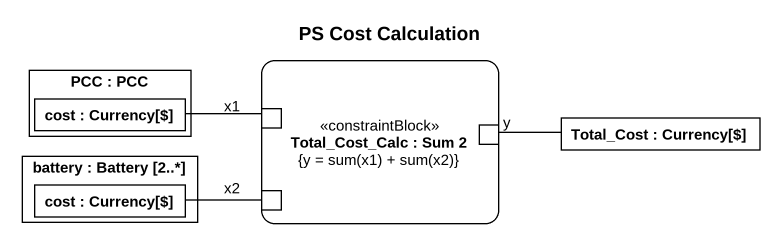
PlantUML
@startuml
title PS Cost Calculation
rectangle "PCC : PCC" as PCC {
  rectangle "cost : Currency[$]" as cost
}
rectangle "Total_Cost_Calc : Sum 2\n{y = sum(x1) + sum(x2)}" as Total_Cost_Calc <<constraintBlock>> {
  port x1
  port y
  port x2
}
rectangle "battery : Battery [2..*]" as battery {
  rectangle "cost : Currency[$]" as cost_2
}
rectangle "Total_Cost : Currency[$]" as Total_Cost
cost -right- x1
Total_Cost -left- y
cost_2 -right- x2
@enduml
